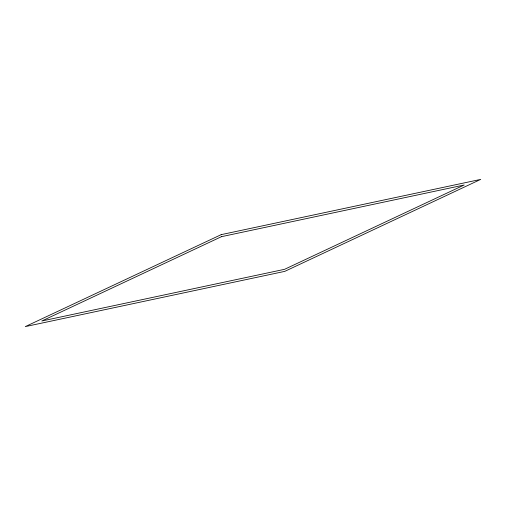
<?xml version="1.0" encoding="UTF-8"?>
<svg xmlns="http://www.w3.org/2000/svg" width="506" height="506" viewBox="0 0 506 506"><rect width="100%" height="100%" fill="white"/><g stroke="black" fill="none" stroke-linecap="round" stroke-linejoin="round"><path stroke-width="0.76" d="M221.204 234.639L25.3 326.604L284.796 271.361L480.7 179.396L221.204 234.639M221.451 236.675L41.834 320.994L284.549 269.325L464.166 185.006L221.451 236.675"/></g></svg>
